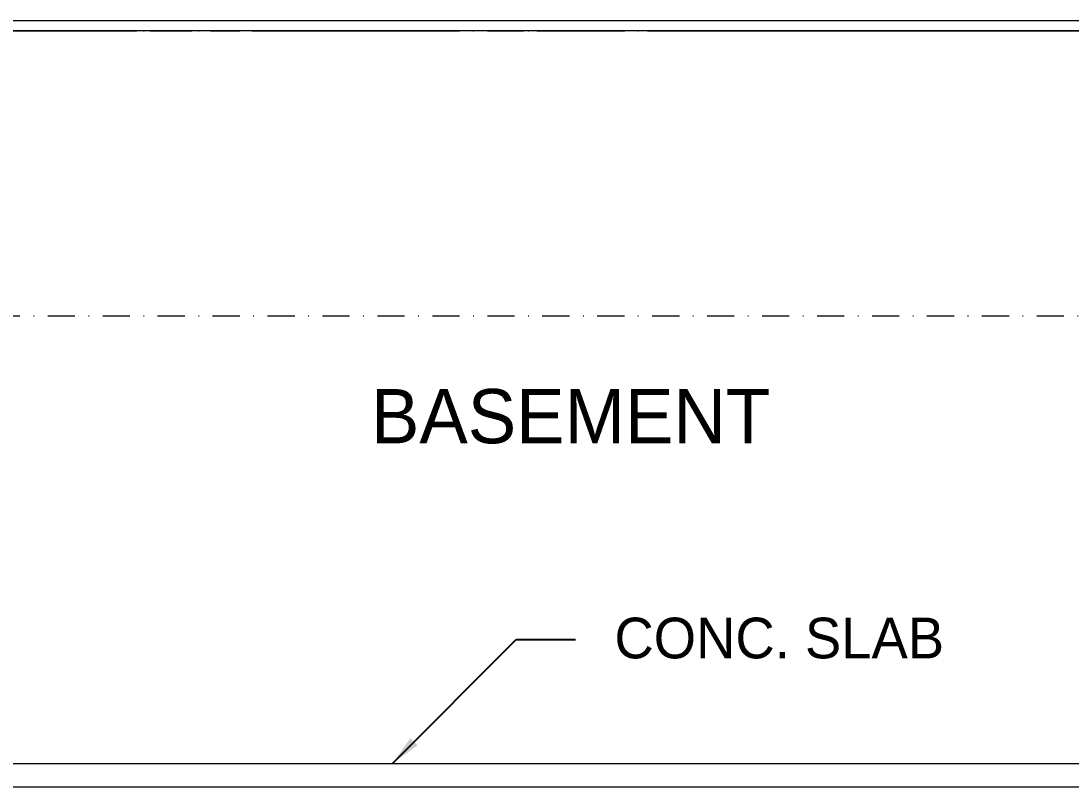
# Model space of a CAD drawing. Extents: x 4834 to 83801, y -13735 to 32221.
# Drawn here: x 13303.9 to 13458.6, y -12620 to -12507.1 of the extents above; entities that cross this region are included whole.
import ezdxf

# ---------------------------------------------------------------- set-up
doc = ezdxf.new("R2010")
doc.units = 0
doc.header["$LTSCALE"] = 8
doc.header["$MEASUREMENT"] = 0
doc.linetypes.add('DASHDOT', pattern=[1, 0.5, -0.25, 0, -0.25])
doc.linetypes.add('HIDDEN', pattern=[0.375, 0.25, -0.125])
doc.layers.get('0').update_dxf_attribs({"lineweight": 9})
doc.layers.add('ELEVATION', color=7, linetype='Continuous', lineweight=25, true_color=0xdda54b)
doc.layers.add('level', color=7, linetype='HIDDEN', lineweight=15, true_color=0x987172)
doc.layers.add('s-text', color=6, linetype='Continuous')
doc.layers.add('TEXT', color=6, linetype='Continuous', lineweight=25)
doc.styles.add('DIMTEXT', font='archstyl', dxfattribs={"width": 0.75})
doc.styles.get("Standard").update_dxf_attribs({"font": 'stylu.ttf'})
doc.dimstyles.new('L_48', dxfattribs={"dimscale": 48, "dimtxt": 0.09375, "dimasz": 0.09375, "dimexe": 0.0625, "dimexo": 0.0625, "dimgap": 0.0625, "dimtad": 1, "dimdec": 4, "dimrnd": 0.125, "dimzin": 7, "dimdsep": 46, "dimlunit": 4, "dimtxsty": 'DIMTEXT', "dimblk1": 'DIMTICK', "dimblk2": 'DIMTICK', "dimsah": 1, "dimcen": 0.0625, "dimdle": 0.125, "dimclrd": 256, "dimclre": 256, "dimclrt": 4, "dimadec": 0, "dimazin": 0, "dimtfac": 1, "dimtdec": 4, "dimtmove": 2, "dimatfit": 3, "dimfxl": 1, "dimtvp": 1.2, "dimfrac": 2, "dimtolj": 1, "dimtzin": 7, "dimarcsym": 0})

# ---------------------------------------------------------------- blocks, each defined once
blk = doc.blocks.new('DIMTICK')
for p, q in [((0, 1), (0, -1)), ((-1, 0), (1, 0))]:
    blk.add_line(p, q)
at = {"const_width": 0.141}
blk.add_lwpolyline([(0.707, 0.707), (-0.707, -0.707)], dxfattribs=at)

msp = doc.modelspace()

# ---------------------------------------------------------------- linework, layer by layer
at = {"layer": 'ELEVATION', "color": 6, "linetype": 'Continuous', "lineweight": 0}
for p, q in [((13302.84809, -12508.53771), (13318.20242, -12508.53771)), ((13318.98982, -12508.53771), (13320.95249, -12508.53771)), ((13322.921, -12508.53771), (13329.03115, -12508.53771)), ((13331.78706, -12508.53771), (13335.91312, -12508.53771)), ((13337.88163, -12508.53771), (13350.28159, -12508.53771)), ((13352.32864, -12508.53771), (13365.24222, -12508.53771)), ((13376.35065, -12508.53771), (13367.06142, -12508.53771)), ((13376.35065, -12508.53771), (13377.91919, -12508.53771)), ((13379.88769, -12508.53771), (13392.87982, -12508.53771)), ((13396.228, -12508.53771), (13406.26934, -12508.53771)), ((13407.05674, -12508.53771), (13422.41107, -12508.53771)), ((13423.19847, -12508.53771), (13497.24886, -12508.53771)), ((13198.59538, -12616.53771), (13902.63887, -12616.53764)), ((13205.50296, -12620.00161), (13906.4942, -12620.01551))]:
    msp.add_line(p, q, dxfattribs=at)
for points in [[(13898.86453, -12507.08018), (13192.59538, -12507.08018)], [(13900.75208, -12508.53771), (13192.59538, -12508.53771)]]:
    msp.add_lwpolyline(points, dxfattribs=at)
at = {"layer": 'level', "linetype": 'DASHDOT', "lineweight": 0}
for p, q in [((13105.30164, -12508.53771), (14033.99315, -12508.53771)), ((13105.30164, -12550.53771), (14033.99315, -12550.53771)), ((13105.30164, -12616.53771), (14033.99315, -12616.53771))]:
    msp.add_line(p, q, dxfattribs=at)

# ---------------------------------------------------------------- texts
at = {"layer": 'TEXT', "attachment_point": 3}
for s, insert, char_height, width in [('BASEMENT', (13414.29428, -12561.34018), 8, 225.0510061), ('CONC. SLAB', (13439.93197, -12595.04991), 6, 86.6616321)]:
    msp.add_mtext(s, dxfattribs=dict(at, insert=insert, char_height=char_height, width=width))

# ---------------------------------------------------------------- leaders
at = {"layer": 's-text', "color": 4}
msp.add_leader([(13358.60247, -12616.53771), (13376.85621, -12598.29197), (13385.60078, -12598.29197)], dimstyle='L_48', override={"dimgap": 0.0625, "dimtad": 0}, dxfattribs=at)

doc.saveas('drawing.dxf')
